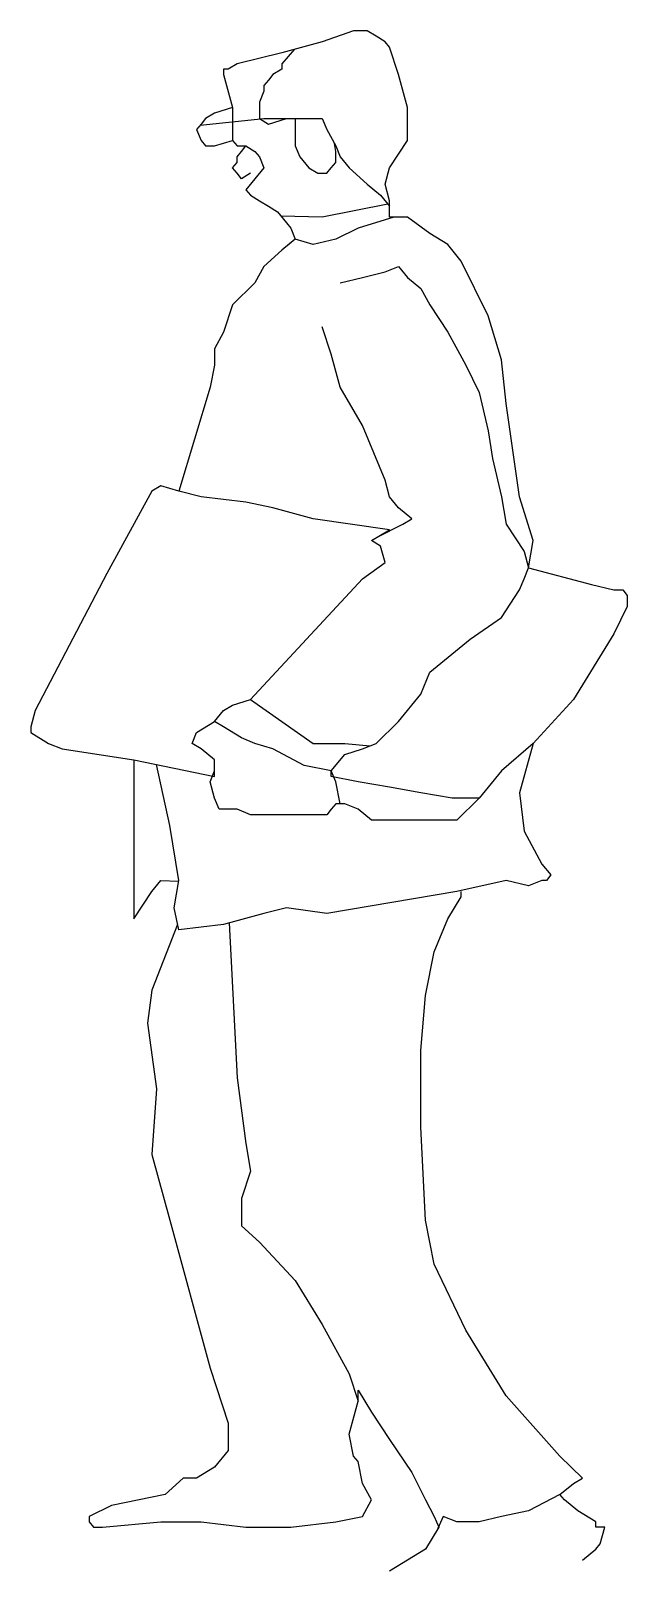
# Model space of a CAD drawing. Extents: x 0.69 to 1.42, y -2.02 to -0.15.
import ezdxf

# ---------------------------------------------------------------- set-up
doc = ezdxf.new("R2010")
doc.units = 0
doc.header["$MEASUREMENT"] = 0
doc.layers.get('0').update_dxf_attribs({"linetype": 'CONTINUOUS'})

# ---------------------------------------------------------------- blocks, each defined once
blk = doc.blocks.new('TT')
for p, q in [((0.4257, -0.1239), (0.3877, -0.1371)), ((0.4421, -0.1239), (0.4257, -0.1239)), ((0.4529, -0.1305), (0.4421, -0.1239)), ((0.4638, -0.1371), (0.4529, -0.1305)), ((0.3877, -0.1371), (0.3387, -0.1504)), ((0.3539, -0.1463), (0.3387, -0.1637)), ((0.4692, -0.1438), (0.4638, -0.1371)), ((0.4801, -0.177), (0.4692, -0.1438)), ((0.2844, -0.1637), (0.2735, -0.1704)), ((0.3387, -0.1504), (0.2844, -0.1637)), ((0.3387, -0.1637), (0.3387, -0.1704)), ((0.2735, -0.1704), (0.268, -0.1704)), ((0.268, -0.1704), (0.268, -0.177)), ((0.268, -0.177), (0.2789, -0.2168)), ((0.3224, -0.1836), (0.317, -0.1903)), ((0.3279, -0.177), (0.3224, -0.1836)), ((0.3387, -0.1704), (0.3279, -0.177)), ((0.491, -0.2168), (0.4801, -0.177)), ((0.317, -0.1969), (0.3115, -0.2102)), ((0.317, -0.1903), (0.317, -0.1969)), ((0.2572, -0.2235), (0.2463, -0.2301)), ((0.2789, -0.2168), (0.2572, -0.2235)), ((0.2789, -0.2168), (0.2789, -0.2567)), ((0.3115, -0.2102), (0.3115, -0.2301)), ((0.491, -0.2567), (0.491, -0.2168)), ((0.2408, -0.2368), (0.2354, -0.2434)), ((0.2398, -0.2381), (0.317, -0.2301)), ((0.2463, -0.2301), (0.2408, -0.2368)), ((0.3115, -0.2301), (0.3224, -0.2368)), ((0.317, -0.2301), (0.3822, -0.2301)), ((0.3224, -0.2368), (0.3442, -0.2301)), ((0.3442, -0.2301), (0.3659, -0.2301)), ((0.355, -0.2301), (0.355, -0.2633)), ((0.3659, -0.2301), (0.3877, -0.2301)), ((0.3877, -0.2301), (0.3931, -0.2434)), ((0.2354, -0.2434), (0.2408, -0.2567)), ((0.2408, -0.2567), (0.2463, -0.2633)), ((0.2572, -0.2633), (0.2789, -0.2567)), ((0.2789, -0.2567), (0.2844, -0.2633)), ((0.3931, -0.2434), (0.404, -0.2633)), ((0.404, -0.27), (0.4024, -0.2605)), ((0.4692, -0.2899), (0.491, -0.2567)), ((0.2463, -0.2633), (0.2572, -0.2633)), ((0.2844, -0.2633), (0.2952, -0.2633)), ((0.2844, -0.2766), (0.2898, -0.27)), ((0.2844, -0.2832), (0.2844, -0.2766)), ((0.2898, -0.27), (0.2952, -0.2633)), ((0.2952, -0.2633), (0.3061, -0.27)), ((0.3061, -0.27), (0.3115, -0.2766)), ((0.3115, -0.2766), (0.317, -0.2899)), ((0.355, -0.2633), (0.3605, -0.2766)), ((0.3605, -0.2766), (0.3714, -0.2899)), ((0.404, -0.2633), (0.4094, -0.2766)), ((0.404, -0.2766), (0.404, -0.27)), ((0.404, -0.2832), (0.404, -0.2766)), ((0.4094, -0.2766), (0.4203, -0.2899)), ((0.2789, -0.2899), (0.2844, -0.2832)), ((0.2844, -0.2965), (0.2789, -0.2899)), ((0.2898, -0.3032), (0.2844, -0.2965)), ((0.3007, -0.2965), (0.2898, -0.3032)), ((0.317, -0.2899), (0.3061, -0.3032)), ((0.3714, -0.2899), (0.3822, -0.2965)), ((0.3822, -0.2965), (0.3931, -0.2965)), ((0.3931, -0.2965), (0.3986, -0.2899)), ((0.3986, -0.2899), (0.404, -0.2832)), ((0.4203, -0.2899), (0.4421, -0.3098)), ((0.4638, -0.3098), (0.4692, -0.2899)), ((0.3061, -0.3032), (0.2952, -0.3164)), ((0.2952, -0.3164), (0.2952, -0.3164)), ((0.2952, -0.3164), (0.3007, -0.3231)), ((0.4421, -0.3098), (0.4584, -0.3231)), ((0.4692, -0.3297), (0.4638, -0.3098)), ((0.3007, -0.3231), (0.3115, -0.3297)), ((0.3115, -0.3297), (0.3224, -0.3364)), ((0.4671, -0.3337), (0.3877, -0.3496)), ((0.4584, -0.3231), (0.4692, -0.3364)), ((0.4692, -0.3496), (0.4692, -0.3297)), ((0.3224, -0.3364), (0.3333, -0.343)), ((0.3333, -0.343), (0.3442, -0.3563)), ((0.3877, -0.3496), (0.3377, -0.3483)), ((0.4747, -0.3496), (0.4312, -0.3629)), ((0.491, -0.3496), (0.4692, -0.3496)), ((0.5182, -0.3696), (0.491, -0.3496)), ((0.3442, -0.3563), (0.3496, -0.3629)), ((0.3496, -0.3629), (0.355, -0.3762)), ((0.4312, -0.3629), (0.404, -0.3762)), ((0.5399, -0.3828), (0.5182, -0.3696)), ((0.3387, -0.3895), (0.317, -0.4094)), ((0.355, -0.3762), (0.3387, -0.3895)), ((0.355, -0.3762), (0.3452, -0.3842)), ((0.3768, -0.3828), (0.355, -0.3762)), ((0.404, -0.3762), (0.3768, -0.3828)), ((0.5563, -0.4028), (0.5399, -0.3828)), ((0.317, -0.4094), (0.3061, -0.4293)), ((0.4638, -0.416), (0.4801, -0.4094)), ((0.4801, -0.4094), (0.491, -0.4227)), ((0.5889, -0.4692), (0.5563, -0.4028)), ((0.4094, -0.4293), (0.4366, -0.4227)), ((0.4366, -0.4227), (0.4638, -0.416)), ((0.491, -0.4227), (0.5073, -0.436)), ((0.3061, -0.4293), (0.2789, -0.4559)), ((0.5073, -0.436), (0.5182, -0.4559)), ((0.2789, -0.4559), (0.268, -0.4891)), ((0.5182, -0.4559), (0.5399, -0.4891)), ((0.3986, -0.5157), (0.3877, -0.4825)), ((0.6052, -0.5223), (0.5889, -0.4692)), ((0.268, -0.4891), (0.2572, -0.509)), ((0.5399, -0.4891), (0.5617, -0.5289)), ((0.2572, -0.509), (0.2572, -0.5289)), ((0.4094, -0.5555), (0.3986, -0.5157)), ((0.6106, -0.5754), (0.6052, -0.5223)), ((0.2572, -0.5289), (0.2517, -0.5555)), ((0.5617, -0.5289), (0.578, -0.5621)), ((0.2517, -0.5555), (0.2137, -0.6817)), ((0.4366, -0.602), (0.4094, -0.5555)), ((0.578, -0.5621), (0.5889, -0.6086)), ((0.627, -0.6883), (0.6106, -0.5754)), ((0.4638, -0.6684), (0.4366, -0.602)), ((0.5889, -0.6086), (0.5943, -0.6418)), ((0.5943, -0.6418), (0.6052, -0.6883)), ((0.4692, -0.6883), (0.4638, -0.6684)), ((0.181, -0.6817), (0.1266, -0.7813)), ((0.1919, -0.675), (0.181, -0.6817)), ((0.2137, -0.6817), (0.1919, -0.675)), ((0.2408, -0.6883), (0.2137, -0.6817)), ((0.2952, -0.6949), (0.2408, -0.6883)), ((0.4801, -0.7016), (0.4692, -0.6883)), ((0.6052, -0.6883), (0.6106, -0.7215)), ((0.6433, -0.7414), (0.627, -0.6883)), ((0.3279, -0.7016), (0.2952, -0.6949)), ((0.3768, -0.7149), (0.3279, -0.7016)), ((0.4964, -0.7149), (0.4801, -0.7016)), ((0.4692, -0.7282), (0.3768, -0.7149)), ((0.4544, -0.7372), (0.4856, -0.7215)), ((0.4856, -0.7215), (0.4964, -0.7149)), ((0.6106, -0.7215), (0.6324, -0.7547)), ((0.4475, -0.7414), (0.4692, -0.7282)), ((0.4584, -0.7481), (0.4475, -0.7414)), ((0.6378, -0.7746), (0.6433, -0.7414)), ((0.4638, -0.768), (0.4584, -0.7481)), ((0.6324, -0.7547), (0.6378, -0.7746)), ((0.1266, -0.7813), (0.0396, -0.9473)), ((0.4366, -0.7879), (0.4638, -0.768)), ((0.6324, -0.7879), (0.6378, -0.7746)), ((0.6378, -0.7746), (0.714, -0.7946)), ((0.3007, -0.934), (0.4366, -0.7879)), ((0.6052, -0.8344), (0.627, -0.8012)), ((0.627, -0.8012), (0.6324, -0.7879)), ((0.714, -0.7946), (0.7412, -0.8012)), ((0.7412, -0.8012), (0.752, -0.8012)), ((0.752, -0.8012), (0.7575, -0.8078)), ((0.7575, -0.8078), (0.7575, -0.8145)), ((0.7575, -0.8145), (0.7575, -0.8211)), ((0.5671, -0.861), (0.6052, -0.8344)), ((0.7575, -0.8211), (0.7412, -0.8543)), ((0.7412, -0.8543), (0.6922, -0.934)), ((0.5182, -0.9008), (0.5671, -0.861)), ((0.5073, -0.9274), (0.5182, -0.9008)), ((0.4801, -0.9606), (0.5073, -0.9274)), ((0.0396, -0.9473), (0.0342, -0.9672)), ((0.2572, -0.9606), (0.268, -0.9473)), ((0.268, -0.9473), (0.2789, -0.9406)), ((0.2789, -0.9406), (0.3007, -0.934)), ((0.3007, -0.934), (0.3768, -0.9871)), ((0.6922, -0.934), (0.6433, -0.9871)), ((0.0342, -0.9672), (0.0342, -0.9738)), ((0.2354, -0.9738), (0.2572, -0.9606)), ((0.268, -0.9672), (0.2572, -0.9606)), ((0.2898, -0.9805), (0.268, -0.9672)), ((0.4529, -0.9871), (0.4801, -0.9606)), ((0.0342, -0.9738), (0.0559, -0.9871)), ((0.0559, -0.9871), (0.0723, -0.9938)), ((0.23, -0.9871), (0.2354, -0.9738)), ((0.2408, -0.9938), (0.23, -0.9871)), ((0.3061, -0.9871), (0.2898, -0.9805)), ((0.3279, -0.9938), (0.3061, -0.9871)), ((0.3768, -0.9871), (0.3822, -0.9871)), ((0.3822, -0.9871), (0.4149, -0.9871)), ((0.4149, -0.9871), (0.4459, -0.99)), ((0.4366, -0.9938), (0.4529, -0.9871)), ((0.6433, -0.9871), (0.6052, -1.0203)), ((0.6433, -0.9871), (0.627, -1.0469)), ((0.0723, -0.9938), (0.1593, -1.0071)), ((0.1593, -1.0071), (0.2572, -1.027)), ((0.1593, -1.0071), (0.1593, -1.1531)), ((0.2572, -1.0071), (0.2408, -0.9938)), ((0.2572, -1.027), (0.2572, -1.0071)), ((0.3659, -1.0137), (0.3279, -0.9938)), ((0.3986, -1.0203), (0.4149, -1.0004)), ((0.4149, -1.0004), (0.4366, -0.9938)), ((0.2028, -1.0867), (0.1867, -1.0126)), ((0.2517, -1.0336), (0.2572, -1.0203)), ((0.3986, -1.0203), (0.3659, -1.0137)), ((0.3986, -1.027), (0.3986, -1.0203)), ((0.404, -1.0336), (0.3986, -1.0203)), ((0.6052, -1.0203), (0.5889, -1.0403)), ((0.2572, -1.0535), (0.2517, -1.0336)), ((0.4312, -1.0336), (0.3986, -1.027)), ((0.4094, -1.0602), (0.404, -1.0336)), ((0.4692, -1.0403), (0.4312, -1.0336)), ((0.5073, -1.0469), (0.4692, -1.0403)), ((0.5889, -1.0403), (0.578, -1.0535)), ((0.2626, -1.0668), (0.2572, -1.0535)), ((0.404, -1.0602), (0.3986, -1.0668)), ((0.4149, -1.0602), (0.404, -1.0602)), ((0.4312, -1.0668), (0.4149, -1.0602)), ((0.5454, -1.0535), (0.5073, -1.0469)), ((0.578, -1.0535), (0.5454, -1.0535)), ((0.578, -1.0535), (0.5508, -1.0801)), ((0.627, -1.0469), (0.6324, -1.0934)), ((0.2735, -1.0668), (0.2626, -1.0668)), ((0.2844, -1.0668), (0.2735, -1.0668)), ((0.3007, -1.0735), (0.2844, -1.0668)), ((0.317, -1.0735), (0.3007, -1.0735)), ((0.3333, -1.0735), (0.317, -1.0735)), ((0.3496, -1.0735), (0.3333, -1.0735)), ((0.3714, -1.0735), (0.3496, -1.0735)), ((0.3931, -1.0735), (0.3714, -1.0735)), ((0.3986, -1.0668), (0.3931, -1.0735)), ((0.4475, -1.0801), (0.4312, -1.0668)), ((0.4638, -1.0801), (0.4475, -1.0801)), ((0.4964, -1.0801), (0.4638, -1.0801)), ((0.5236, -1.0801), (0.4964, -1.0801)), ((0.5508, -1.0801), (0.5236, -1.0801)), ((0.2137, -1.1531), (0.2028, -1.0867)), ((0.6324, -1.0934), (0.6541, -1.1332)), ((0.6541, -1.1332), (0.665, -1.1465)), ((0.1593, -1.1531), (0.1593, -1.1996)), ((0.181, -1.1664), (0.1919, -1.1531)), ((0.1919, -1.1531), (0.2135, -1.154)), ((0.2082, -1.1863), (0.2137, -1.1531)), ((0.6106, -1.1531), (0.5508, -1.1664)), ((0.6378, -1.1598), (0.6106, -1.1531)), ((0.6541, -1.1531), (0.6378, -1.1598)), ((0.6596, -1.1531), (0.6541, -1.1531)), ((0.665, -1.1465), (0.6596, -1.1531)), ((0.1593, -1.1996), (0.181, -1.1664)), ((0.5508, -1.1664), (0.3931, -1.193)), ((0.5399, -1.1996), (0.5563, -1.1731)), ((0.5563, -1.1731), (0.5563, -1.1664)), ((0.5563, -1.1664), (0.5563, -1.1664)), ((0.2137, -1.2129), (0.2082, -1.1863)), ((0.317, -1.193), (0.268, -1.2063)), ((0.3442, -1.1863), (0.317, -1.193)), ((0.3931, -1.193), (0.3442, -1.1863)), ((0.2123, -1.2065), (0.181, -1.286)), ((0.268, -1.2063), (0.2137, -1.2129)), ((0.2748, -1.2044), (0.2844, -1.3922)), ((0.5236, -1.2395), (0.5399, -1.1996)), ((0.5128, -1.2926), (0.5236, -1.2395)), ((0.181, -1.286), (0.1756, -1.3258)), ((0.5073, -1.359), (0.5128, -1.2926)), ((0.1756, -1.3258), (0.1865, -1.4055)), ((0.5073, -1.452), (0.5073, -1.359)), ((0.2844, -1.3922), (0.2952, -1.4719)), ((0.1865, -1.4055), (0.181, -1.4852)), ((0.5128, -1.5648), (0.5073, -1.452)), ((0.2952, -1.4719), (0.3007, -1.5051)), ((0.181, -1.4852), (0.2028, -1.5648)), ((0.3007, -1.5051), (0.2898, -1.5383)), ((0.2898, -1.5383), (0.2898, -1.5715)), ((0.2028, -1.5648), (0.2517, -1.7441)), ((0.5236, -1.618), (0.5128, -1.5648)), ((0.2898, -1.5715), (0.3115, -1.5914)), ((0.3115, -1.5914), (0.355, -1.6379)), ((0.5617, -1.6977), (0.5236, -1.618)), ((0.355, -1.6379), (0.3877, -1.691)), ((0.3877, -1.691), (0.4203, -1.7508)), ((0.6106, -1.7773), (0.5617, -1.6977)), ((0.2517, -1.7441), (0.2735, -1.8105)), ((0.4203, -1.7508), (0.4312, -1.784)), ((0.4312, -1.784), (0.4312, -1.7707)), ((0.4312, -1.7707), (0.4475, -1.7973)), ((0.4203, -1.8238), (0.4312, -1.784)), ((0.6759, -1.8504), (0.6106, -1.7773)), ((0.4475, -1.7973), (0.4692, -1.8305)), ((0.2735, -1.8105), (0.2735, -1.8437)), ((0.4257, -1.8504), (0.4203, -1.8238)), ((0.2735, -1.8437), (0.2572, -1.8637)), ((0.4692, -1.8305), (0.4964, -1.8703)), ((0.2572, -1.8637), (0.2354, -1.877)), ((0.4312, -1.857), (0.4257, -1.8504)), ((0.4366, -1.8836), (0.4312, -1.857)), ((0.7031, -1.877), (0.6759, -1.8504)), ((0.2191, -1.877), (0.1973, -1.8969)), ((0.2354, -1.877), (0.2191, -1.877)), ((0.4475, -1.9035), (0.4366, -1.8836)), ((0.4964, -1.8703), (0.5128, -1.9035)), ((0.6759, -1.8969), (0.6922, -1.8836)), ((0.6922, -1.8836), (0.7031, -1.877)), ((0.1973, -1.8969), (0.1321, -1.9102)), ((0.6759, -1.8969), (0.6378, -1.9168)), ((0.6813, -1.9035), (0.6759, -1.8969)), ((0.1321, -1.9102), (0.1049, -1.9234)), ((0.4366, -1.9234), (0.4475, -1.9035)), ((0.5128, -1.9035), (0.5236, -1.9234)), ((0.6378, -1.9168), (0.6052, -1.9234)), ((0.6977, -1.9168), (0.6813, -1.9035)), ((0.7194, -1.9301), (0.6977, -1.9168)), ((0.1049, -1.9234), (0.1049, -1.9301)), ((0.1049, -1.9301), (0.1103, -1.9367)), ((0.1103, -1.9367), (0.1212, -1.9367)), ((0.1212, -1.9367), (0.1919, -1.9301)), ((0.1919, -1.9301), (0.2408, -1.9301)), ((0.2408, -1.9301), (0.2952, -1.9367)), ((0.2952, -1.9367), (0.3496, -1.9367)), ((0.3496, -1.9367), (0.404, -1.9301)), ((0.404, -1.9301), (0.4366, -1.9234)), ((0.5291, -1.9367), (0.5128, -1.9633)), ((0.5236, -1.9234), (0.5291, -1.9367)), ((0.5345, -1.9234), (0.5261, -1.9416)), ((0.5508, -1.9301), (0.5345, -1.9234)), ((0.578, -1.9301), (0.5508, -1.9301)), ((0.6052, -1.9234), (0.578, -1.9301)), ((0.7194, -1.9367), (0.7194, -1.9301)), ((0.7303, -1.9367), (0.7194, -1.9367)), ((0.7248, -1.9566), (0.7303, -1.9367)), ((0.7194, -1.9633), (0.7248, -1.9566)), ((0.5128, -1.9633), (0.4692, -1.9898)), ((0.7031, -1.9766), (0.7194, -1.9633))]:
    blk.add_line(p, q)

msp = doc.modelspace()

# ---------------------------------------------------------------- block references
msp.add_blockref('TT', (0.6586, -0.0259))

doc.saveas('drawing.dxf')
